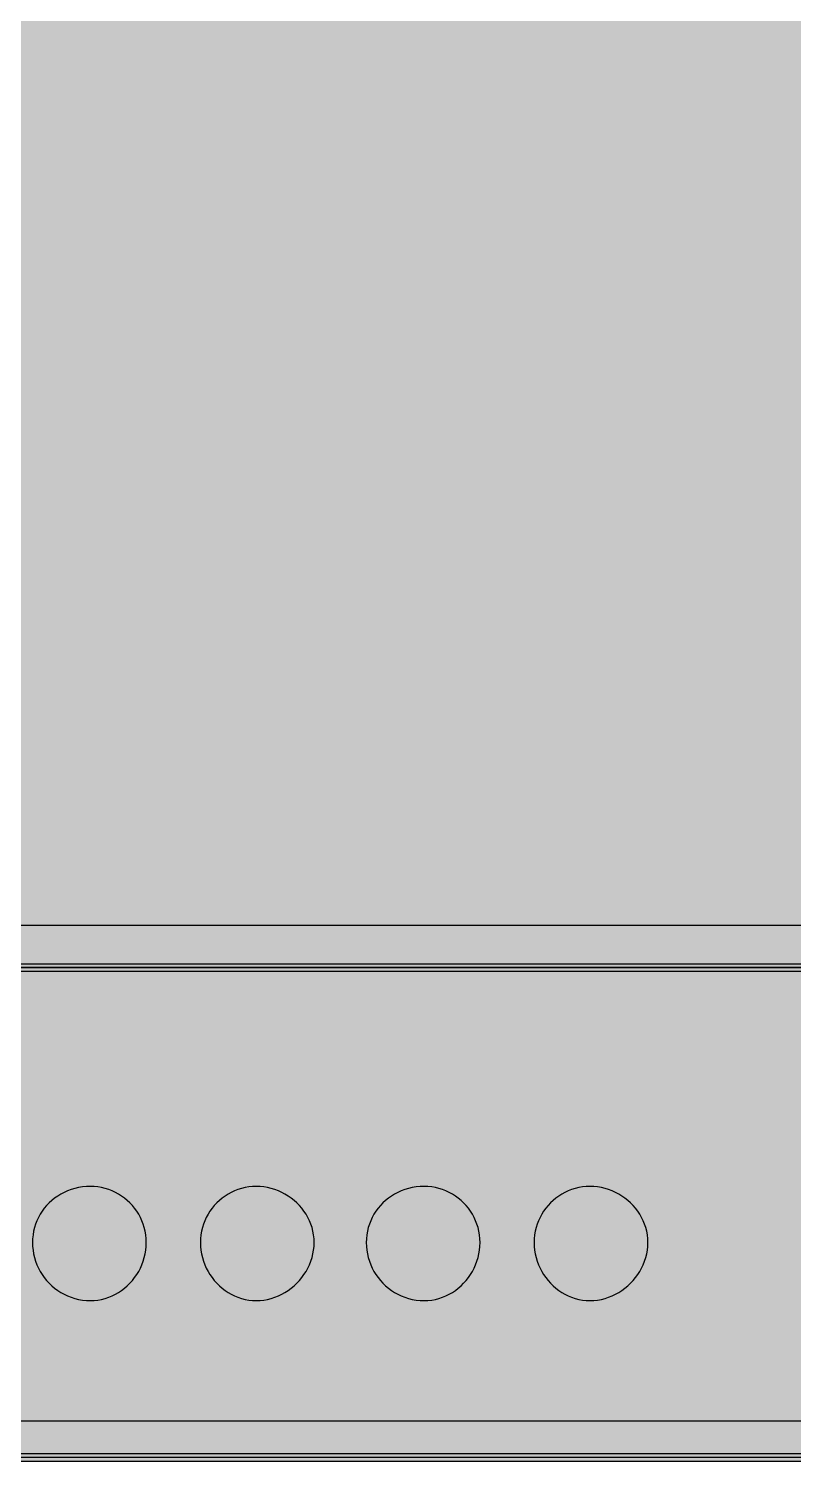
# Model space of a CAD drawing. Header units: millimetres. Extents: x 0 to 966, y -664 to 90.
# Drawn here: x 537 to 571.7, y -260 to -194.8 of the extents above; entities that cross this region are included whole.
import ezdxf

# ---------------------------------------------------------------- set-up
doc = ezdxf.new("R2010")
doc.units = ezdxf.units.MM
for name, color, linetype in [('HDL_BODY', 7, 'Continuous'), ('HDL_COLOUR', 7, 'Continuous'), ('HDL_DETAIL', 7, 'Continuous')]:
    doc.layers.add(name, color=color, linetype=linetype)

# ---------------------------------------------------------------- blocks, each defined once
blk = doc.blocks.new('M_R12.10.1_FRONT')
at = {"layer": 'HDL_BODY', "true_color": 0x202126}
blk.add_hatch(color=250, dxfattribs=at).paths.add_polyline_path([(0, 0), (216, 0), (216, 90), (0, 90)])
at = {"layer": 'HDL_BODY', "true_color": 0x2a2a30}
blk.add_hatch(color=250, dxfattribs=at).paths.add_polyline_path([(0.4, 20.52), (215.6, 20.52), (215.6, 68.31), (0.4, 68.31)])
at = {"layer": 'HDL_BODY', "true_color": 0x23242a}
blk.add_hatch(color=250, dxfattribs=at).paths.add_polyline_path([(0.4, 0.5), (215.6, 0.5), (215.6, 19.8), (0.4, 19.8)])
at = {"layer": 'HDL_COLOUR', "true_color": 0x18191d}
for points in [[(42.304, 9.952), (42.299, 10.126), (42.281, 10.298), (42.253, 10.466), (42.213, 10.63), (42.164, 10.79), (42.104, 10.945), (42.035, 11.095), (41.957, 11.24), (41.87, 11.379), (41.774, 11.511), (41.67, 11.638), (41.559, 11.757), (41.44, 11.869), (41.314, 11.973), (41.182, 12.069), (41.044, 12.156), (40.899, 12.235), (40.75, 12.304), (40.595, 12.364), (40.436, 12.414), (40.272, 12.453), (40.105, 12.482), (39.934, 12.499), (39.76, 12.505), (39.575, 12.499), (39.394, 12.482), (39.218, 12.453), (39.046, 12.414), (38.88, 12.364), (38.719, 12.304), (38.563, 12.235), (38.414, 12.156), (38.271, 12.069), (38.134, 11.973), (38.005, 11.869), (37.883, 11.757), (37.769, 11.638), (37.663, 11.511), (37.566, 11.379), (37.477, 11.24), (37.398, 11.095), (37.328, 10.945), (37.268, 10.79), (37.218, 10.63), (37.178, 10.466), (37.15, 10.298), (37.132, 10.126), (37.126, 9.952), (37.132, 9.777), (37.15, 9.604), (37.178, 9.434), (37.218, 9.267), (37.268, 9.103), (37.328, 8.944), (37.398, 8.79), (37.477, 8.64), (37.566, 8.497), (37.663, 8.359), (37.769, 8.227), (37.883, 8.102), (38.005, 7.985), (38.134, 7.875), (38.271, 7.774), (38.414, 7.682), (38.563, 7.598), (38.719, 7.524), (38.88, 7.461), (39.046, 7.408), (39.218, 7.365), (39.394, 7.335), (39.575, 7.316), (39.76, 7.31), (39.934, 7.316), (40.105, 7.335), (40.272, 7.365), (40.436, 7.408), (40.595, 7.461), (40.75, 7.524), (40.899, 7.598), (41.044, 7.682), (41.182, 7.774), (41.314, 7.875), (41.44, 7.985), (41.559, 8.102), (41.67, 8.227), (41.774, 8.359), (41.87, 8.497), (41.957, 8.64), (42.035, 8.79), (42.104, 8.944), (42.164, 9.103), (42.213, 9.267), (42.253, 9.434), (42.281, 9.604), (42.299, 9.777), (42.304, 9.952)], [(49.941, 9.952), (49.935, 10.126), (49.916, 10.298), (49.885, 10.466), (49.843, 10.63), (49.79, 10.79), (49.727, 10.945), (49.653, 11.095), (49.57, 11.24), (49.478, 11.379), (49.377, 11.511), (49.268, 11.638), (49.151, 11.757), (49.026, 11.869), (48.895, 11.973), (48.758, 12.069), (48.614, 12.156), (48.465, 12.235), (48.311, 12.304), (48.153, 12.364), (47.99, 12.414), (47.824, 12.453), (47.654, 12.482), (47.482, 12.499), (47.308, 12.505), (47.133, 12.499), (46.963, 12.482), (46.795, 12.453), (46.632, 12.414), (46.472, 12.364), (46.318, 12.304), (46.168, 12.235), (46.024, 12.156), (45.885, 12.069), (45.753, 11.973), (45.627, 11.869), (45.509, 11.757), (45.397, 11.638), (45.294, 11.511), (45.198, 11.379), (45.111, 11.24), (45.032, 11.095), (44.963, 10.945), (44.904, 10.79), (44.854, 10.63), (44.815, 10.466), (44.786, 10.298), (44.769, 10.126), (44.763, 9.952), (44.769, 9.777), (44.786, 9.604), (44.815, 9.434), (44.854, 9.267), (44.904, 9.103), (44.963, 8.944), (45.032, 8.79), (45.111, 8.64), (45.198, 8.497), (45.294, 8.359), (45.397, 8.227), (45.509, 8.102), (45.627, 7.985), (45.753, 7.875), (45.885, 7.774), (46.024, 7.682), (46.168, 7.598), (46.318, 7.524), (46.472, 7.461), (46.632, 7.408), (46.795, 7.365), (46.963, 7.335), (47.133, 7.316), (47.308, 7.31), (47.482, 7.316), (47.654, 7.335), (47.824, 7.365), (47.99, 7.408), (48.153, 7.461), (48.311, 7.524), (48.465, 7.598), (48.614, 7.682), (48.758, 7.774), (48.895, 7.875), (49.026, 7.985), (49.151, 8.102), (49.268, 8.227), (49.377, 8.359), (49.478, 8.497), (49.57, 8.64), (49.653, 8.79), (49.727, 8.944), (49.79, 9.103), (49.843, 9.267), (49.885, 9.434), (49.916, 9.604), (49.935, 9.777), (49.941, 9.952)], [(57.489, 9.952), (57.483, 10.126), (57.465, 10.298), (57.437, 10.466), (57.398, 10.63), (57.348, 10.79), (57.288, 10.945), (57.219, 11.095), (57.141, 11.24), (57.054, 11.379), (56.958, 11.511), (56.854, 11.638), (56.743, 11.757), (56.624, 11.869), (56.498, 11.973), (56.366, 12.069), (56.228, 12.156), (56.084, 12.235), (55.934, 12.304), (55.779, 12.364), (55.62, 12.414), (55.457, 12.453), (55.289, 12.482), (55.118, 12.499), (54.944, 12.505), (54.759, 12.499), (54.579, 12.482), (54.402, 12.453), (54.231, 12.414), (54.064, 12.364), (53.903, 12.304), (53.747, 12.235), (53.598, 12.156), (53.455, 12.069), (53.318, 11.973), (53.189, 11.869), (53.068, 11.757), (52.954, 11.638), (52.848, 11.511), (52.75, 11.379), (52.662, 11.24), (52.582, 11.095), (52.512, 10.945), (52.452, 10.79), (52.402, 10.63), (52.363, 10.466), (52.334, 10.298), (52.317, 10.126), (52.311, 9.952), (52.317, 9.777), (52.334, 9.604), (52.363, 9.434), (52.402, 9.267), (52.452, 9.103), (52.512, 8.944), (52.582, 8.79), (52.662, 8.64), (52.75, 8.497), (52.848, 8.359), (52.954, 8.227), (53.068, 8.102), (53.189, 7.985), (53.318, 7.875), (53.455, 7.774), (53.598, 7.682), (53.747, 7.598), (53.903, 7.524), (54.064, 7.461), (54.231, 7.408), (54.402, 7.365), (54.579, 7.335), (54.759, 7.316), (54.944, 7.31), (55.118, 7.316), (55.289, 7.335), (55.457, 7.365), (55.62, 7.408), (55.779, 7.461), (55.934, 7.524), (56.084, 7.598), (56.228, 7.682), (56.366, 7.774), (56.498, 7.875), (56.624, 7.985), (56.743, 8.102), (56.854, 8.227), (56.958, 8.359), (57.054, 8.497), (57.141, 8.64), (57.219, 8.79), (57.288, 8.944), (57.348, 9.103), (57.398, 9.267), (57.437, 9.434), (57.465, 9.604), (57.483, 9.777), (57.489, 9.952)], [(65.125, 9.952), (65.119, 10.126), (65.1, 10.298), (65.07, 10.466), (65.028, 10.63), (64.975, 10.79), (64.911, 10.945), (64.838, 11.095), (64.754, 11.24), (64.662, 11.379), (64.561, 11.511), (64.452, 11.638), (64.335, 11.757), (64.211, 11.869), (64.08, 11.973), (63.942, 12.069), (63.799, 12.156), (63.65, 12.235), (63.496, 12.304), (63.337, 12.364), (63.174, 12.414), (63.008, 12.453), (62.839, 12.482), (62.666, 12.499), (62.492, 12.505), (62.318, 12.499), (62.147, 12.482), (61.979, 12.453), (61.816, 12.414), (61.656, 12.364), (61.502, 12.304), (61.352, 12.235), (61.208, 12.156), (61.07, 12.069), (60.937, 11.973), (60.812, 11.869), (60.693, 11.757), (60.582, 11.638), (60.478, 11.511), (60.382, 11.379), (60.295, 11.24), (60.217, 11.095), (60.147, 10.945), (60.088, 10.79), (60.038, 10.63), (59.999, 10.466), (59.97, 10.298), (59.953, 10.126), (59.947, 9.952), (59.953, 9.777), (59.97, 9.604), (59.999, 9.434), (60.038, 9.267), (60.088, 9.103), (60.147, 8.944), (60.217, 8.79), (60.295, 8.64), (60.382, 8.497), (60.478, 8.359), (60.582, 8.227), (60.693, 8.102), (60.812, 7.985), (60.937, 7.875), (61.07, 7.774), (61.208, 7.682), (61.352, 7.598), (61.502, 7.524), (61.656, 7.461), (61.816, 7.408), (61.979, 7.365), (62.147, 7.335), (62.318, 7.316), (62.492, 7.31), (62.666, 7.316), (62.839, 7.335), (63.008, 7.365), (63.174, 7.408), (63.337, 7.461), (63.496, 7.524), (63.65, 7.598), (63.799, 7.682), (63.942, 7.774), (64.08, 7.875), (64.211, 7.985), (64.335, 8.102), (64.452, 8.227), (64.561, 8.359), (64.662, 8.497), (64.754, 8.64), (64.838, 8.79), (64.911, 8.944), (64.975, 9.103), (65.028, 9.267), (65.07, 9.434), (65.1, 9.604), (65.119, 9.777), (65.125, 9.952)]]:
    blk.add_hatch(color=250, dxfattribs=at).paths.add_polyline_path(points)
at = {"layer": 'HDL_DETAIL', "color": 251, "true_color": 0x52555c}
for points in [[(0.351, 89.999), (215.91, 89.999), (215.91, 0.177), (0.351, 0.177), (0.351, 89.999)], [(0, 89.823), (216, 89.823), (216, 0), (0, 0), (0, 89.823)], [(0, 67.545), (216, 67.545), (216, 22.28), (0, 22.28), (0, 67.545)], [(0.351, 67.722), (215.91, 67.722), (215.91, 22.456), (0.351, 22.456), (0.351, 67.722)], [(42.304, 9.952), (42.299, 10.126), (42.281, 10.298), (42.253, 10.466), (42.213, 10.63), (42.164, 10.79), (42.104, 10.945), (42.035, 11.095), (41.957, 11.24), (41.87, 11.379), (41.774, 11.511), (41.67, 11.638), (41.559, 11.757), (41.44, 11.869), (41.314, 11.973), (41.182, 12.069), (41.044, 12.156), (40.899, 12.235), (40.75, 12.304), (40.595, 12.364), (40.436, 12.414), (40.272, 12.453), (40.105, 12.482), (39.934, 12.499), (39.76, 12.505), (39.575, 12.499), (39.394, 12.482), (39.218, 12.453), (39.046, 12.414), (38.88, 12.364), (38.719, 12.304), (38.563, 12.235), (38.414, 12.156), (38.271, 12.069), (38.134, 11.973), (38.005, 11.869), (37.883, 11.757), (37.769, 11.638), (37.663, 11.511), (37.566, 11.379), (37.477, 11.24), (37.398, 11.095), (37.328, 10.945), (37.268, 10.79), (37.218, 10.63), (37.178, 10.466), (37.15, 10.298), (37.132, 10.126), (37.126, 9.952), (37.132, 9.777), (37.15, 9.604), (37.178, 9.434), (37.218, 9.267), (37.268, 9.103), (37.328, 8.944), (37.398, 8.79), (37.477, 8.64), (37.566, 8.497), (37.663, 8.359), (37.769, 8.227), (37.883, 8.102), (38.005, 7.985), (38.134, 7.875), (38.271, 7.774), (38.414, 7.682), (38.563, 7.598), (38.719, 7.524), (38.88, 7.461), (39.046, 7.408), (39.218, 7.365), (39.394, 7.335), (39.575, 7.316), (39.76, 7.31), (39.934, 7.316), (40.105, 7.335), (40.272, 7.365), (40.436, 7.408), (40.595, 7.461), (40.75, 7.524), (40.899, 7.598), (41.044, 7.682), (41.182, 7.774), (41.314, 7.875), (41.44, 7.985), (41.559, 8.102), (41.67, 8.227), (41.774, 8.359), (41.87, 8.497), (41.957, 8.64), (42.035, 8.79), (42.104, 8.944), (42.164, 9.103), (42.213, 9.267), (42.253, 9.434), (42.281, 9.604), (42.299, 9.777), (42.304, 9.952)], [(49.941, 9.952), (49.935, 10.126), (49.916, 10.298), (49.885, 10.466), (49.843, 10.63), (49.79, 10.79), (49.727, 10.945), (49.653, 11.095), (49.57, 11.24), (49.478, 11.379), (49.377, 11.511), (49.268, 11.638), (49.151, 11.757), (49.026, 11.869), (48.895, 11.973), (48.758, 12.069), (48.614, 12.156), (48.465, 12.235), (48.311, 12.304), (48.153, 12.364), (47.99, 12.414), (47.824, 12.453), (47.654, 12.482), (47.482, 12.499), (47.308, 12.505), (47.133, 12.499), (46.963, 12.482), (46.795, 12.453), (46.632, 12.414), (46.472, 12.364), (46.318, 12.304), (46.168, 12.235), (46.024, 12.156), (45.885, 12.069), (45.753, 11.973), (45.627, 11.869), (45.509, 11.757), (45.397, 11.638), (45.294, 11.511), (45.198, 11.379), (45.111, 11.24), (45.032, 11.095), (44.963, 10.945), (44.904, 10.79), (44.854, 10.63), (44.815, 10.466), (44.786, 10.298), (44.769, 10.126), (44.763, 9.952), (44.769, 9.777), (44.786, 9.604), (44.815, 9.434), (44.854, 9.267), (44.904, 9.103), (44.963, 8.944), (45.032, 8.79), (45.111, 8.64), (45.198, 8.497), (45.294, 8.359), (45.397, 8.227), (45.509, 8.102), (45.627, 7.985), (45.753, 7.875), (45.885, 7.774), (46.024, 7.682), (46.168, 7.598), (46.318, 7.524), (46.472, 7.461), (46.632, 7.408), (46.795, 7.365), (46.963, 7.335), (47.133, 7.316), (47.308, 7.31), (47.482, 7.316), (47.654, 7.335), (47.824, 7.365), (47.99, 7.408), (48.153, 7.461), (48.311, 7.524), (48.465, 7.598), (48.614, 7.682), (48.758, 7.774), (48.895, 7.875), (49.026, 7.985), (49.151, 8.102), (49.268, 8.227), (49.377, 8.359), (49.478, 8.497), (49.57, 8.64), (49.653, 8.79), (49.727, 8.944), (49.79, 9.103), (49.843, 9.267), (49.885, 9.434), (49.916, 9.604), (49.935, 9.777), (49.941, 9.952)], [(57.489, 9.952), (57.483, 10.126), (57.465, 10.298), (57.437, 10.466), (57.398, 10.63), (57.348, 10.79), (57.288, 10.945), (57.219, 11.095), (57.141, 11.24), (57.054, 11.379), (56.958, 11.511), (56.854, 11.638), (56.743, 11.757), (56.624, 11.869), (56.498, 11.973), (56.366, 12.069), (56.228, 12.156), (56.084, 12.235), (55.934, 12.304), (55.779, 12.364), (55.62, 12.414), (55.457, 12.453), (55.289, 12.482), (55.118, 12.499), (54.944, 12.505), (54.759, 12.499), (54.579, 12.482), (54.402, 12.453), (54.231, 12.414), (54.064, 12.364), (53.903, 12.304), (53.747, 12.235), (53.598, 12.156), (53.455, 12.069), (53.318, 11.973), (53.189, 11.869), (53.068, 11.757), (52.954, 11.638), (52.848, 11.511), (52.75, 11.379), (52.662, 11.24), (52.582, 11.095), (52.512, 10.945), (52.452, 10.79), (52.402, 10.63), (52.363, 10.466), (52.334, 10.298), (52.317, 10.126), (52.311, 9.952), (52.317, 9.777), (52.334, 9.604), (52.363, 9.434), (52.402, 9.267), (52.452, 9.103), (52.512, 8.944), (52.582, 8.79), (52.662, 8.64), (52.75, 8.497), (52.848, 8.359), (52.954, 8.227), (53.068, 8.102), (53.189, 7.985), (53.318, 7.875), (53.455, 7.774), (53.598, 7.682), (53.747, 7.598), (53.903, 7.524), (54.064, 7.461), (54.231, 7.408), (54.402, 7.365), (54.579, 7.335), (54.759, 7.316), (54.944, 7.31), (55.118, 7.316), (55.289, 7.335), (55.457, 7.365), (55.62, 7.408), (55.779, 7.461), (55.934, 7.524), (56.084, 7.598), (56.228, 7.682), (56.366, 7.774), (56.498, 7.875), (56.624, 7.985), (56.743, 8.102), (56.854, 8.227), (56.958, 8.359), (57.054, 8.497), (57.141, 8.64), (57.219, 8.79), (57.288, 8.944), (57.348, 9.103), (57.398, 9.267), (57.437, 9.434), (57.465, 9.604), (57.483, 9.777), (57.489, 9.952)], [(65.125, 9.952), (65.119, 10.126), (65.1, 10.298), (65.07, 10.466), (65.028, 10.63), (64.975, 10.79), (64.911, 10.945), (64.838, 11.095), (64.754, 11.24), (64.662, 11.379), (64.561, 11.511), (64.452, 11.638), (64.335, 11.757), (64.211, 11.869), (64.08, 11.973), (63.942, 12.069), (63.799, 12.156), (63.65, 12.235), (63.496, 12.304), (63.337, 12.364), (63.174, 12.414), (63.008, 12.453), (62.839, 12.482), (62.666, 12.499), (62.492, 12.505), (62.318, 12.499), (62.147, 12.482), (61.979, 12.453), (61.816, 12.414), (61.656, 12.364), (61.502, 12.304), (61.352, 12.235), (61.208, 12.156), (61.07, 12.069), (60.937, 11.973), (60.812, 11.869), (60.693, 11.757), (60.582, 11.638), (60.478, 11.511), (60.382, 11.379), (60.295, 11.24), (60.217, 11.095), (60.147, 10.945), (60.088, 10.79), (60.038, 10.63), (59.999, 10.466), (59.97, 10.298), (59.953, 10.126), (59.947, 9.952), (59.953, 9.777), (59.97, 9.604), (59.999, 9.434), (60.038, 9.267), (60.088, 9.103), (60.147, 8.944), (60.217, 8.79), (60.295, 8.64), (60.382, 8.497), (60.478, 8.359), (60.582, 8.227), (60.693, 8.102), (60.812, 7.985), (60.937, 7.875), (61.07, 7.774), (61.208, 7.682), (61.352, 7.598), (61.502, 7.524), (61.656, 7.461), (61.816, 7.408), (61.979, 7.365), (62.147, 7.335), (62.318, 7.316), (62.492, 7.31), (62.666, 7.316), (62.839, 7.335), (63.008, 7.365), (63.174, 7.408), (63.337, 7.461), (63.496, 7.524), (63.65, 7.598), (63.799, 7.682), (63.942, 7.774), (64.08, 7.875), (64.211, 7.985), (64.335, 8.102), (64.452, 8.227), (64.561, 8.359), (64.662, 8.497), (64.754, 8.64), (64.838, 8.79), (64.911, 8.944), (64.975, 9.103), (65.028, 9.267), (65.07, 9.434), (65.1, 9.604), (65.119, 9.777), (65.125, 9.952)]]:
    blk.add_lwpolyline(points, close=True, dxfattribs=at)
for points in [[(0.79, 24.394), (214.42, 24.394)], [(0.79, 24.394), (214.42, 24.394)], [(0.79, 24.394), (214.42, 24.394)], [(0.79, 24.394), (214.42, 24.394)], [(0.79, 24.394), (214.42, 24.394)], [(0.79, 24.394), (214.42, 24.394)], [(0.79, 24.394), (214.42, 24.394)], [(0.79, 24.394), (214.42, 24.394)], [(0.79, 24.394), (214.42, 24.394)], [(0.79, 24.394), (214.42, 24.394)], [(0.79, 24.394), (214.42, 24.394)], [(0.79, 24.394), (214.42, 24.394)], [(0.79, 24.394), (214.42, 24.394)], [(0.79, 24.394), (214.42, 24.394)], [(0.79, 24.394), (214.42, 24.394)], [(0.79, 24.394), (214.42, 24.394)], [(0.79, 24.394), (214.42, 24.394)], [(0.79, 24.394), (214.42, 24.394)], [(0.79, 24.394), (214.42, 24.394)], [(0.79, 24.394), (214.42, 24.394)], [(0.79, 24.394), (215.999, 24.394)], [(0.439, 22.456), (214.858, 22.456)], [(0.439, 22.456), (214.858, 22.456)], [(0.439, 22.456), (214.858, 22.456)], [(0.439, 22.456), (214.858, 22.456)], [(0.439, 22.456), (214.858, 22.456)], [(0.439, 22.456), (214.858, 22.456)], [(0.439, 22.456), (214.858, 22.456)], [(0.439, 22.456), (214.858, 22.456)], [(0.439, 22.456), (214.858, 22.456)], [(0.439, 22.456), (214.858, 22.456)], [(0.439, 22.456), (214.858, 22.456)], [(0.439, 22.456), (214.858, 22.456)], [(0.439, 22.456), (214.858, 22.456)], [(0.439, 22.456), (214.858, 22.456)], [(0.439, 22.456), (214.858, 22.456)], [(0.439, 22.456), (214.858, 22.456)], [(0.439, 22.456), (214.858, 22.456)], [(0.439, 22.456), (214.858, 22.456)], [(0.439, 22.456), (214.858, 22.456)], [(0.439, 22.456), (214.858, 22.456)], [(0.439, 22.456), (215.91, 22.456)], [(0.702, 22.632), (214.506, 22.632)], [(0.702, 22.632), (214.506, 22.632)], [(0.702, 22.632), (214.506, 22.632)], [(0.702, 22.632), (214.506, 22.632)], [(0.702, 22.632), (214.506, 22.632)], [(0.702, 22.632), (214.506, 22.632)], [(0.702, 22.632), (214.506, 22.632)], [(0.702, 22.632), (214.506, 22.632)], [(0.702, 22.632), (214.506, 22.632)], [(0.702, 22.632), (214.506, 22.632)], [(0.702, 22.632), (214.506, 22.632)], [(0.702, 22.632), (214.506, 22.632)], [(0.702, 22.632), (214.506, 22.632)], [(0.702, 22.632), (214.506, 22.632)], [(0.702, 22.632), (214.506, 22.632)], [(0.702, 22.632), (214.506, 22.632)], [(0.702, 22.632), (214.506, 22.632)], [(0.702, 22.632), (214.506, 22.632)], [(0.702, 22.632), (214.506, 22.632)], [(0.702, 22.632), (214.506, 22.632)], [(0.702, 22.632), (215.999, 22.632)], [(0.439, 1.85), (127.088, 1.85)], [(0.439, 1.85), (127.088, 1.85)], [(0.439, 1.85), (127.088, 1.85)], [(0.439, 1.85), (127.088, 1.85)], [(0.439, 1.85), (127.088, 1.85)], [(0.439, 1.85), (127.088, 1.85)], [(0.439, 1.85), (127.088, 1.85)], [(0.439, 1.85), (127.088, 1.85)], [(0.439, 1.85), (127.088, 1.85)], [(0.439, 1.85), (127.088, 1.85)], [(0.439, 1.85), (127.088, 1.85)], [(0.439, 1.85), (127.088, 1.85)], [(0.439, 1.85), (127.088, 1.85)], [(0.439, 1.85), (127.088, 1.85)], [(0.439, 1.85), (127.088, 1.85)], [(0.439, 1.85), (127.088, 1.85)], [(0.439, 1.85), (127.088, 1.85)], [(0.439, 1.85), (127.088, 1.85)], [(0.439, 1.85), (127.088, 1.85)], [(0.439, 1.85), (127.088, 1.85)], [(0.439, 1.85), (205.115, 1.85)], [(65.3, 0), (0, 0)], [(65.3, 0), (0, 0)], [(65.3, 0), (0, 0)], [(65.3, 0), (0, 0)], [(65.3, 0), (0, 0)], [(65.3, 0), (0, 0)], [(65.3, 0), (0, 0)], [(65.3, 0), (0, 0)], [(65.3, 0), (0, 0)], [(65.3, 0), (0, 0)], [(65.3, 0), (0, 0)], [(65.3, 0), (0, 0)], [(65.3, 0), (0, 0)], [(65.3, 0), (0, 0)], [(65.3, 0), (0, 0)], [(65.3, 0), (0, 0)], [(65.3, 0), (0, 0)], [(65.3, 0), (0, 0)], [(65.3, 0), (0, 0)], [(65.3, 0), (0, 0)], [(65.3, 0), (0, 0)], [(0.351, 0.353), (142.975, 0.353)], [(0.351, 0.353), (142.975, 0.353)], [(0.351, 0.353), (142.975, 0.353)], [(0.351, 0.353), (142.975, 0.353)], [(0.351, 0.353), (142.975, 0.353)], [(0.351, 0.353), (142.975, 0.353)], [(0.351, 0.353), (142.975, 0.353)], [(0.351, 0.353), (142.975, 0.353)], [(0.351, 0.353), (142.975, 0.353)], [(0.351, 0.353), (142.975, 0.353)], [(0.351, 0.353), (142.975, 0.353)], [(0.351, 0.353), (142.975, 0.353)], [(0.351, 0.353), (142.975, 0.353)], [(0.351, 0.353), (142.975, 0.353)], [(0.351, 0.353), (142.975, 0.353)], [(0.351, 0.353), (142.975, 0.353)], [(0.351, 0.353), (142.975, 0.353)], [(0.351, 0.353), (142.975, 0.353)], [(0.351, 0.353), (142.975, 0.353)], [(0.351, 0.353), (142.975, 0.353)], [(0.351, 0.353), (215.91, 0.353)]]:
    blk.add_lwpolyline(points, dxfattribs=at)

msp = doc.modelspace()

# ---------------------------------------------------------------- block references
msp.add_blockref('M_R12.10.1_FRONT', (500, -260))

doc.saveas('drawing.dxf')
